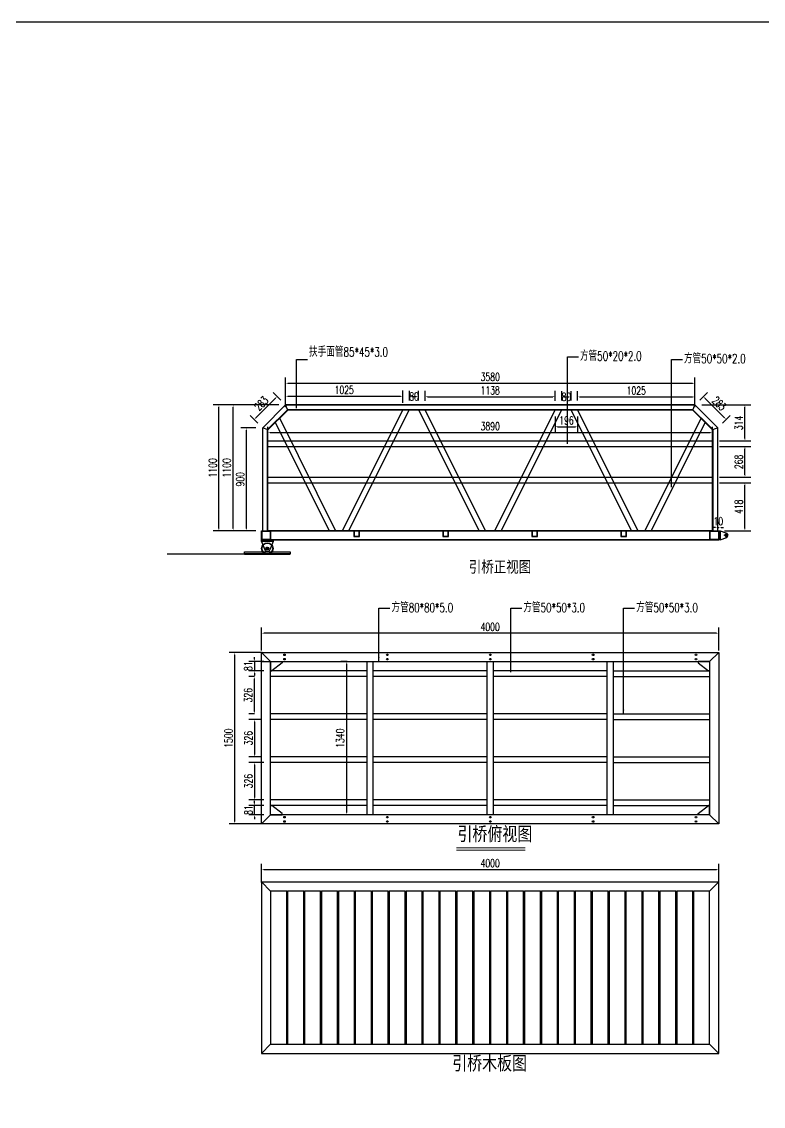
# Model space of a CAD drawing. Header units: millimetres. Extents: x 482615 to 507043, y 486319 to 505296.
# Drawn here: x 495992 to 502479, y 495808 to 505296 of the extents above; entities that cross this region are included whole.
import ezdxf

# ---------------------------------------------------------------- set-up
doc = ezdxf.new("R2010")
doc.units = ezdxf.units.MM
doc.header["$LTSCALE"] = 1000
doc.linetypes.add('ACAD_ISO03W100', pattern=[30, 12, -18])
doc.linetypes.add('CENTER2', pattern=[28.575, 19.05, -3.175, 3.175, -3.175])
doc.layers.add('0 [HR] Dim', color=6, linetype='Continuous', lineweight=13)
doc.layers.add('W-STEEL_KEEL钢龙骨', color=5, linetype='Continuous')
doc.styles.add('-宋体', font='', dxfattribs={"width": 0.8})
doc.styles.add('AIRAL', font='arial.ttf')
doc.styles.add('STANDARD_T3', font='simplex.shx', dxfattribs={"width": 0.7, "bigfont": 'hztxt.shx'})
doc.styles.get('-宋体').set_extended_font_data('SimSun')
doc.dimstyles.new('03', dxfattribs={"dimscale": 30, "dimtxt": 2.5, "dimasz": 1.2, "dimexe": 1, "dimexo": 1.5, "dimgap": 0.5, "dimtad": 1, "dimdec": 0, "dimzin": 1, "dimdsep": 46, "dimtxsty": 'AIRAL', "dimcen": 1.5, "dimclrd": 256, "dimclre": 256, "dimclrt": 7, "dimadec": 0, "dimazin": 0, "dimtfac": 1, "dimtdec": 0, "dimtix": 1, "dimtmove": 0, "dimatfit": 0, "dimfxl": 1.25, "dimfxlon": 1, "dimlwd": -1, "dimlwe": -1, "dimarcsym": 0})
doc.dimstyles.new('W&&20', dxfattribs={"dimtxt": 70, "dimasz": 20, "dimexe": 50, "dimexo": 60, "dimgap": 20, "dimtad": 1, "dimdec": 0, "dimzin": 0, "dimdsep": 46, "dimtxsty": 'STANDARD_T3', "dimcen": 0.09, "dimclrd": 1, "dimclre": 1, "dimclrt": 7, "dimazin": 2, "dimtfac": 1, "dimtdec": 0, "dimtix": 1, "dimtmove": 2, "dimatfit": 3, "dimfxl": 100, "dimtolj": 1, "dimtzin": 0, "dimarcsym": 0})

# ---------------------------------------------------------------- blocks, each defined once
blk = doc.blocks.new('*D48')
at = {"color": 1, "lineweight": -2, "transparency": 16777216}
for p, q in [((498096.7, 499778.4), (497805.9, 499778.4)), ((497855.9, 498298.4), (497855.9, 499758.4)), ((498096.7, 498278.4), (497805.9, 498278.4))]:
    blk.add_line(p, q, dxfattribs=at)
at = {"color": 1, "transparency": 16777216}
for points in [[(497852.6, 499758.4), (497859.3, 499758.4), (497855.9, 499778.4)], [(497852.6, 498298.4), (497859.3, 498298.4), (497855.9, 498278.4)]]:
    blk.add_solid(points, dxfattribs=at)
at = {"layer": 'Defpoints', "color": 0, "transparency": 16777216}
for p in [(497855.9, 499778.4), (498156.7, 499778.4), (498156.7, 498278.4)]:
    blk.add_point(p, dxfattribs=at)
at = {"color": 7, "transparency": 16777216, "insert": (497800.9, 499028.4), "char_height": 70, "attachment_point": 5, "rotation": 90, "style": 'STANDARD_T3'}
blk.add_mtext('\\A1;1500', dxfattribs=at)
blk = doc.blocks.new('*D49')
at = {"color": 1, "lineweight": -2, "transparency": 16777216}
for p, q in [((498089.6, 499795.5), (498089.6, 499996.5)), ((502089.6, 499795.5), (502089.6, 499996.5)), ((502069.6, 499946.5), (498109.6, 499946.5))]:
    blk.add_line(p, q, dxfattribs=at)
at = {"color": 1, "transparency": 16777216}
for points in [[(498109.6, 499949.9), (498109.6, 499943.2), (498089.6, 499946.5)], [(502069.6, 499949.9), (502069.6, 499943.2), (502089.6, 499946.5)]]:
    blk.add_solid(points, dxfattribs=at)
at = {"layer": 'Defpoints', "color": 0, "transparency": 16777216}
for p in [(498089.6, 499946.5), (498089.6, 499735.5), (502089.6, 499735.5)]:
    blk.add_point(p, dxfattribs=at)
at = {"color": 7, "transparency": 16777216, "insert": (500089.6, 500001.5), "char_height": 70, "attachment_point": 5, "style": 'STANDARD_T3'}
blk.add_mtext('\\A1;4000', dxfattribs=at)
blk = doc.blocks.new('滚轮支架 -left')
for p, q in [((-50, 10), (-22.4, 81)), ((50, 10), (22.4, 81))]:
    blk.add_line(p, q)
at = {"color": 3, "linetype": 'CENTER2'}
for p, q in [((-15, 70), (15, 70)), ((0, 85), (0, 55))]:
    blk.add_line(p, q, dxfattribs=at)
blk.add_lwpolyline([(-50, 10), (50, 10), (50, -5), (-50, -5)], close=True)
blk.add_circle((0, 70), 11)
blk.add_arc((0, 70), 25, 26.19556, 153.80444)
blk = doc.blocks.new('滚轮')
for radius in [50, 47, 12.2, 10.3]:
    blk.add_circle((0, 0), radius)
blk = doc.blocks.new('*D73')
at = {"color": 1, "lineweight": -2, "transparency": 16777216}
for p, q in [((498040.4, 501743.1), (497908.7, 501743.1)), ((497958.7, 500863.1), (497958.7, 501723.1)), ((498040.4, 500843.1), (497908.7, 500843.1))]:
    blk.add_line(p, q, dxfattribs=at)
at = {"color": 1, "transparency": 16777216}
for points in [[(497955.3, 501723.1), (497962, 501723.1), (497958.7, 501743.1)], [(497955.3, 500863.1), (497962, 500863.1), (497958.7, 500843.1)]]:
    blk.add_solid(points, dxfattribs=at)
at = {"layer": 'Defpoints', "color": 0, "transparency": 16777216}
for p in [(497958.7, 501743.1), (498100.4, 501743.1), (498100.4, 500843.1)]:
    blk.add_point(p, dxfattribs=at)
at = {"color": 7, "transparency": 16777216, "insert": (497903.7, 501293.1), "char_height": 70, "attachment_point": 5, "rotation": 90, "style": 'STANDARD_T3'}
blk.add_mtext('\\A1;900', dxfattribs=at)
blk = doc.blocks.new('*D74')
at = {"color": 1, "lineweight": -2, "transparency": 16777216}
for p, q in [((498258, 501985.5), (498190.9, 502052.5)), ((498040.4, 501831.3), (498212.2, 502003)), ((498058, 501785.5), (497990.9, 501852.5))]:
    blk.add_line(p, q, dxfattribs=at)
at = {"color": 1, "transparency": 16777216}
for points in [[(498209.8, 502005.4), (498214.5, 502000.7), (498226.3, 502017.2)], [(498038.1, 501833.7), (498042.8, 501829), (498026.3, 501817.2)]]:
    blk.add_solid(points, dxfattribs=at)
at = {"layer": 'Defpoints', "color": 0, "transparency": 16777216}
for p in [(498226.3, 502017.2), (498300.4, 501943.1), (498100.4, 501743.1)]:
    blk.add_point(p, dxfattribs=at)
at = {"color": 7, "transparency": 16777216, "insert": (498087.4, 501956.1), "char_height": 70, "attachment_point": 5, "rotation": 45, "style": 'STANDARD_T3'}
blk.add_mtext('\\A1;283', dxfattribs=at)
blk = doc.blocks.new('*D75')
at = {"color": 1, "lineweight": -2, "transparency": 16777216}
for p, q in [((501922.8, 501985.5), (501989.8, 502052.5)), ((502140.3, 501831.3), (501968.6, 502003)), ((502122.8, 501785.5), (502189.8, 501852.5))]:
    blk.add_line(p, q, dxfattribs=at)
at = {"color": 1, "transparency": 16777216}
for points in [[(501971, 502005.4), (501966.3, 502000.7), (501954.5, 502017.2)], [(502142.7, 501833.7), (502138, 501829), (502154.5, 501817.2)]]:
    blk.add_solid(points, dxfattribs=at)
at = {"layer": 'Defpoints', "color": 0, "transparency": 16777216}
for p in [(501880.4, 501943.1), (501954.5, 502017.2), (502080.4, 501743.1)]:
    blk.add_point(p, dxfattribs=at)
at = {"color": 7, "transparency": 16777216, "insert": (502093.4, 501956.1), "char_height": 70, "attachment_point": 5, "rotation": 315, "style": 'STANDARD_T3'}
blk.add_mtext('\\A1;283', dxfattribs=at)
blk = doc.blocks.new('*D50')
at = {"color": 1, "lineweight": -2, "transparency": 16777216}
for p, q in [((498300.4, 501925.3), (498300.4, 502183.5)), ((498320.4, 502133.5), (501860.4, 502133.5)), ((501880.4, 501925.3), (501880.4, 502183.5))]:
    blk.add_line(p, q, dxfattribs=at)
at = {"color": 1, "transparency": 16777216}
for points in [[(498320.4, 502136.8), (498320.4, 502130.1), (498300.4, 502133.5)], [(501860.4, 502136.8), (501860.4, 502130.1), (501880.4, 502133.5)]]:
    blk.add_solid(points, dxfattribs=at)
at = {"layer": 'Defpoints', "color": 0, "transparency": 16777216}
for p in [(501880.4, 502133.5), (498300.4, 501865.3), (501880.4, 501865.3)]:
    blk.add_point(p, dxfattribs=at)
at = {"color": 7, "transparency": 16777216, "insert": (500090.4, 502188.5), "char_height": 70, "attachment_point": 5, "style": 'STANDARD_T3'}
blk.add_mtext('\\A1;3580', dxfattribs=at)
blk = doc.blocks.new('*D51')
at = {"color": 1, "lineweight": -2, "transparency": 16777216}
for p, q in [((498090.5, 499191.4), (497979.5, 499191.4)), ((498029.5, 499171.4), (498029.5, 498885.8)), ((498089.2, 498865.8), (497979.5, 498865.8))]:
    blk.add_line(p, q, dxfattribs=at)
at = {"color": 1, "transparency": 16777216}
for points in [[(498026.2, 499171.4), (498032.9, 499171.4), (498029.5, 499191.4)], [(498026.2, 498885.8), (498032.9, 498885.8), (498029.5, 498865.8)]]:
    blk.add_solid(points, dxfattribs=at)
at = {"layer": 'Defpoints', "color": 0, "transparency": 16777216}
for p in [(498150.5, 499191.4), (498029.5, 498865.8), (498149.2, 498865.8)]:
    blk.add_point(p, dxfattribs=at)
at = {"color": 7, "transparency": 16777216, "insert": (497974.5, 499028.6), "char_height": 70, "attachment_point": 5, "rotation": 90, "style": 'STANDARD_T3'}
blk.add_mtext('\\A1;326', dxfattribs=at)
blk = doc.blocks.new('*D52')
at = {"color": 1, "lineweight": -2, "transparency": 16777216}
for p, q in [((498109.6, 498815.8), (497979.5, 498815.8)), ((498029.5, 498795.8), (498029.5, 498509.4)), ((498109.6, 498489.4), (497979.5, 498489.4))]:
    blk.add_line(p, q, dxfattribs=at)
at = {"color": 1, "transparency": 16777216}
for points in [[(498026.2, 498795.8), (498032.9, 498795.8), (498029.5, 498815.8)], [(498026.2, 498509.4), (498032.9, 498509.4), (498029.5, 498489.4)]]:
    blk.add_solid(points, dxfattribs=at)
at = {"layer": 'Defpoints', "color": 0, "transparency": 16777216}
for p in [(498169.6, 498815.8), (498029.5, 498489.4), (498169.6, 498489.4)]:
    blk.add_point(p, dxfattribs=at)
at = {"color": 7, "transparency": 16777216, "insert": (497974.5, 498652.6), "char_height": 70, "attachment_point": 5, "rotation": 90, "style": 'STANDARD_T3'}
blk.add_mtext('\\A1;326', dxfattribs=at)
blk = doc.blocks.new('*D53')
at = {"color": 1, "lineweight": -2, "transparency": 16777216}
for p, q in [((498029.6, 499567.4), (497977.6, 499567.4)), ((498027.6, 499261.4), (498027.6, 499547.4)), ((498029.6, 499241.4), (497977.6, 499241.4))]:
    blk.add_line(p, q, dxfattribs=at)
at = {"color": 1, "transparency": 16777216}
for points in [[(498024.3, 499547.4), (498030.9, 499547.4), (498027.6, 499567.4)], [(498024.3, 499261.4), (498030.9, 499261.4), (498027.6, 499241.4)]]:
    blk.add_solid(points, dxfattribs=at)
at = {"layer": 'Defpoints', "color": 0, "transparency": 16777216}
for p in [(498027.6, 499567.4), (498089.6, 499567.4), (498089.6, 499241.4)]:
    blk.add_point(p, dxfattribs=at)
at = {"color": 7, "transparency": 16777216, "insert": (497972.6, 499404.4), "char_height": 70, "attachment_point": 5, "rotation": 90, "style": 'STANDARD_T3'}
blk.add_mtext('\\A1;326', dxfattribs=at)
blk = doc.blocks.new('*D54')
at = {"color": 1, "lineweight": -2, "transparency": 16777216}
for p, q in [((498240.4, 501943.1), (497667.3, 501943.1)), ((497717.3, 500863.1), (497717.3, 501923.1)), ((498030.4, 500843.1), (497667.3, 500843.1))]:
    blk.add_line(p, q, dxfattribs=at)
at = {"color": 1, "transparency": 16777216}
for points in [[(497713.9, 501923.1), (497720.6, 501923.1), (497717.3, 501943.1)], [(497713.9, 500863.1), (497720.6, 500863.1), (497717.3, 500843.1)]]:
    blk.add_solid(points, dxfattribs=at)
at = {"layer": 'Defpoints', "color": 0, "transparency": 16777216}
for p in [(497717.3, 501943.1), (498300.4, 501943.1), (498090.4, 500843.1)]:
    blk.add_point(p, dxfattribs=at)
at = {"color": 7, "transparency": 16777216, "insert": (497662.3, 501393.1), "char_height": 70, "attachment_point": 5, "rotation": 90, "style": 'STANDARD_T3'}
blk.add_mtext('\\A1;1100', dxfattribs=at)
blk = doc.blocks.new('*D76')
at = {"color": 1, "lineweight": -2, "transparency": 16777216}
for p, q in [((502080.4, 500903.1), (502080.4, 500921.3)), ((502090.4, 500903.1), (502090.4, 500921.3)), ((502060.4, 500871.3), (502040.4, 500871.3)), ((502080.4, 500871.3), (502090.4, 500871.3)), ((502110.4, 500871.3), (502130.4, 500871.3))]:
    blk.add_line(p, q, dxfattribs=at)
at = {"color": 1, "transparency": 16777216}
for points in [[(502060.4, 500874.6), (502060.4, 500867.9), (502080.4, 500871.3)], [(502110.4, 500874.6), (502110.4, 500867.9), (502090.4, 500871.3)]]:
    blk.add_solid(points, dxfattribs=at)
at = {"layer": 'Defpoints', "color": 0, "transparency": 16777216}
for p in [(502080.4, 500843.1), (502090.4, 500871.3), (502090.4, 500843.1)]:
    blk.add_point(p, dxfattribs=at)
at = {"color": 7, "transparency": 16777216, "insert": (502085.4, 500926.3), "char_height": 70, "attachment_point": 5, "style": 'STANDARD_T3'}
blk.add_mtext('\\A1;10', dxfattribs=at)
blk = doc.blocks.new('*D77')
at = {"color": 1, "lineweight": -2, "transparency": 16777216}
for p, q in [((502095.4, 501261.1), (502368.6, 501261.1)), ((502318.6, 500863.1), (502318.6, 501241.1)), ((502140.4, 500843.1), (502368.6, 500843.1))]:
    blk.add_line(p, q, dxfattribs=at)
at = {"color": 1, "transparency": 16777216}
for points in [[(502315.2, 501241.1), (502321.9, 501241.1), (502318.6, 501261.1)], [(502315.2, 500863.1), (502321.9, 500863.1), (502318.6, 500843.1)]]:
    blk.add_solid(points, dxfattribs=at)
at = {"layer": 'Defpoints', "color": 0, "transparency": 16777216}
for p in [(502035.4, 501261.1), (502318.6, 501261.1), (502080.4, 500843.1)]:
    blk.add_point(p, dxfattribs=at)
at = {"color": 7, "transparency": 16777216, "insert": (502263.6, 501052.1), "char_height": 70, "attachment_point": 5, "rotation": 90, "style": 'STANDARD_T3'}
blk.add_mtext('\\A1;418', dxfattribs=at)
blk = doc.blocks.new('*D78')
at = {"color": 1, "lineweight": -2, "transparency": 16777216}
for p, q in [((502095.4, 501579.1), (502368.6, 501579.1)), ((502318.6, 501331.1), (502318.6, 501559.1)), ((502095.4, 501311.1), (502368.6, 501311.1))]:
    blk.add_line(p, q, dxfattribs=at)
at = {"color": 1, "transparency": 16777216}
for points in [[(502315.2, 501559.1), (502321.9, 501559.1), (502318.6, 501579.1)], [(502315.2, 501331.1), (502321.9, 501331.1), (502318.6, 501311.1)]]:
    blk.add_solid(points, dxfattribs=at)
at = {"layer": 'Defpoints', "color": 0, "transparency": 16777216}
for p in [(502035.4, 501579.1), (502318.6, 501579.1), (502035.4, 501311.1)]:
    blk.add_point(p, dxfattribs=at)
at = {"color": 7, "transparency": 16777216, "insert": (502263.6, 501445.1), "char_height": 70, "attachment_point": 5, "rotation": 90, "style": 'STANDARD_T3'}
blk.add_mtext('\\A1;268', dxfattribs=at)
blk = doc.blocks.new('*D79')
at = {"color": 1, "lineweight": -2, "transparency": 16777216}
for p, q in [((501940.4, 501943.1), (502368.6, 501943.1)), ((502318.6, 501649.1), (502318.6, 501923.1)), ((502095.4, 501629.1), (502368.6, 501629.1))]:
    blk.add_line(p, q, dxfattribs=at)
at = {"color": 1, "transparency": 16777216}
for points in [[(502315.2, 501923.1), (502321.9, 501923.1), (502318.6, 501943.1)], [(502315.2, 501649.1), (502321.9, 501649.1), (502318.6, 501629.1)]]:
    blk.add_solid(points, dxfattribs=at)
at = {"layer": 'Defpoints', "color": 0, "transparency": 16777216}
for p in [(501880.4, 501943.1), (502318.6, 501943.1), (502035.4, 501629.1)]:
    blk.add_point(p, dxfattribs=at)
at = {"color": 7, "transparency": 16777216, "insert": (502263.6, 501786.1), "char_height": 70, "attachment_point": 5, "rotation": 90, "style": 'STANDARD_T3'}
blk.add_mtext('\\A1;314', dxfattribs=at)
blk = doc.blocks.new('*D55')
at = {"color": 1, "lineweight": -2, "transparency": 16777216}
for p, q in [((498109.6, 498439.4), (497979.5, 498439.4)), ((498029.5, 498459.4), (498029.5, 498479.4)), ((498029.5, 498358.4), (498029.5, 498439.4)), ((498109.6, 498358.4), (497979.5, 498358.4)), ((498029.5, 498338.4), (498029.5, 498318.4))]:
    blk.add_line(p, q, dxfattribs=at)
at = {"color": 1, "transparency": 16777216}
for points in [[(498026.2, 498459.4), (498032.9, 498459.4), (498029.5, 498439.4)], [(498026.2, 498338.4), (498032.9, 498338.4), (498029.5, 498358.4)]]:
    blk.add_solid(points, dxfattribs=at)
at = {"layer": 'Defpoints', "color": 0, "transparency": 16777216}
for p in [(498029.5, 498439.4), (498169.6, 498439.4), (498169.6, 498358.4)]:
    blk.add_point(p, dxfattribs=at)
at = {"color": 7, "transparency": 16777216, "insert": (497974.5, 498398.9), "char_height": 70, "attachment_point": 5, "rotation": 90, "style": 'STANDARD_T3'}
blk.add_mtext('\\A1;81', dxfattribs=at)
blk = doc.blocks.new('*D56')
at = {"color": 1, "lineweight": -2, "transparency": 16777216}
for p, q in [((498109.6, 499698.4), (497977.6, 499698.4)), ((498027.6, 499718.4), (498027.6, 499738.4)), ((498027.6, 499698.4), (498027.6, 499617.4)), ((498109.6, 499617.4), (497977.6, 499617.4)), ((498027.6, 499597.4), (498027.6, 499577.4))]:
    blk.add_line(p, q, dxfattribs=at)
at = {"color": 1, "transparency": 16777216}
for points in [[(498024.3, 499718.4), (498030.9, 499718.4), (498027.6, 499698.4)], [(498024.3, 499597.4), (498030.9, 499597.4), (498027.6, 499617.4)]]:
    blk.add_solid(points, dxfattribs=at)
at = {"layer": 'Defpoints', "color": 0, "transparency": 16777216}
for p in [(498169.6, 499698.4), (498027.6, 499617.4), (498169.6, 499617.4)]:
    blk.add_point(p, dxfattribs=at)
at = {"color": 7, "transparency": 16777216, "insert": (497972.6, 499657.9), "char_height": 70, "attachment_point": 5, "rotation": 90, "style": 'STANDARD_T3'}
blk.add_mtext('\\A1;81', dxfattribs=at)
blk = doc.blocks.new('*D80')
at = {"color": 1, "lineweight": -2, "transparency": 16777216}
for p, q in [((498240.4, 501943.1), (497791, 501943.1)), ((497841, 500863.1), (497841, 501923.1)), ((498040.4, 500843.1), (497791, 500843.1))]:
    blk.add_line(p, q, dxfattribs=at)
at = {"color": 1, "transparency": 16777216}
for points in [[(497837.7, 501923.1), (497844.4, 501923.1), (497841, 501943.1)], [(497837.7, 500863.1), (497844.4, 500863.1), (497841, 500843.1)]]:
    blk.add_solid(points, dxfattribs=at)
at = {"layer": 'Defpoints', "color": 0, "transparency": 16777216}
for p in [(497841, 501943.1), (498300.4, 501943.1), (498100.4, 500843.1)]:
    blk.add_point(p, dxfattribs=at)
at = {"color": 7, "transparency": 16777216, "insert": (497786, 501393.1), "char_height": 70, "attachment_point": 5, "rotation": 90, "style": 'STANDARD_T3'}
blk.add_mtext('\\A1;1100', dxfattribs=at)
blk = doc.blocks.new('*D61')
at = {"color": 1, "lineweight": -2, "transparency": 16777216}
for p, q in [((498300.4, 502003.1), (498300.4, 502069.7)), ((499325.6, 501962.1), (499325.6, 502069.7)), ((498320.4, 502019.7), (499305.6, 502019.7))]:
    blk.add_line(p, q, dxfattribs=at)
at = {"color": 1, "transparency": 16777216}
for points in [[(498320.4, 502023.1), (498320.4, 502016.4), (498300.4, 502019.7)], [(499305.6, 502023.1), (499305.6, 502016.4), (499325.6, 502019.7)]]:
    blk.add_solid(points, dxfattribs=at)
at = {"layer": 'Defpoints', "color": 0, "transparency": 16777216}
for p in [(498300.4, 501943.1), (499325.6, 502019.7), (499325.6, 501902.1)]:
    blk.add_point(p, dxfattribs=at)
at = {"color": 7, "transparency": 16777216, "insert": (498813, 502074.7), "char_height": 70, "attachment_point": 5, "style": 'STANDARD_T3'}
blk.add_mtext('\\A1;1025', dxfattribs=at)
blk = doc.blocks.new('*D62')
at = {"color": 1, "lineweight": -2, "transparency": 16777216}
for p, q in [((499383.5, 501982.4), (499383.5, 502067.8)), ((499463.5, 501982.4), (499463.5, 502067.8)), ((499403.5, 502017.8), (499443.5, 502017.8))]:
    blk.add_line(p, q, dxfattribs=at)
at = {"color": 1, "transparency": 16777216}
for points in [[(499403.5, 502021.1), (499403.5, 502014.4), (499383.5, 502017.8)], [(499443.5, 502021.1), (499443.5, 502014.4), (499463.5, 502017.8)]]:
    blk.add_solid(points, dxfattribs=at)
at = {"layer": 'Defpoints', "color": 0, "transparency": 16777216}
for p in [(499463.5, 502017.8), (499383.5, 501922.4), (499463.5, 501922.4)]:
    blk.add_point(p, dxfattribs=at)
at = {"color": 7, "transparency": 16777216, "insert": (499423.5, 502017.8), "char_height": 70, "attachment_point": 5, "style": 'STANDARD_T3'}
blk.add_mtext('\\A1;80', dxfattribs=at)
blk = doc.blocks.new('*D63')
at = {"color": 1, "lineweight": -2, "transparency": 16777216}
for p, q in [((499521.3, 501979.6), (499521.3, 502065.5)), ((500659.3, 501979.6), (500659.3, 502065.5)), ((499541.3, 502015.5), (500639.3, 502015.5))]:
    blk.add_line(p, q, dxfattribs=at)
at = {"color": 1, "transparency": 16777216}
for points in [[(499541.3, 502018.9), (499541.3, 502012.2), (499521.3, 502015.5)], [(500639.3, 502018.9), (500639.3, 502012.2), (500659.3, 502015.5)]]:
    blk.add_solid(points, dxfattribs=at)
at = {"layer": 'Defpoints', "color": 0, "transparency": 16777216}
for p in [(500659.3, 502015.5), (499521.3, 501919.6), (500659.3, 501919.6)]:
    blk.add_point(p, dxfattribs=at)
at = {"color": 7, "transparency": 16777216, "insert": (500090.3, 502070.5), "char_height": 70, "attachment_point": 5, "style": 'STANDARD_T3'}
blk.add_mtext('\\A1;1138', dxfattribs=at)
blk = doc.blocks.new('*D64')
at = {"color": 1, "lineweight": -2, "transparency": 16777216}
for p, q in [((500717.1, 501982.8), (500717.1, 502063.4)), ((500797.1, 501982.8), (500797.1, 502063.4)), ((500737.1, 502013.4), (500777.1, 502013.4))]:
    blk.add_line(p, q, dxfattribs=at)
at = {"color": 1, "transparency": 16777216}
for points in [[(500737.1, 502016.8), (500737.1, 502010.1), (500717.1, 502013.4)], [(500777.1, 502016.8), (500777.1, 502010.1), (500797.1, 502013.4)]]:
    blk.add_solid(points, dxfattribs=at)
at = {"layer": 'Defpoints', "color": 0, "transparency": 16777216}
for p in [(500797.1, 502013.4), (500717.1, 501922.8), (500797.1, 501922.8)]:
    blk.add_point(p, dxfattribs=at)
at = {"color": 7, "transparency": 16777216, "insert": (500757.1, 502013.4), "char_height": 70, "attachment_point": 5, "style": 'STANDARD_T3'}
blk.add_mtext('\\A1;80', dxfattribs=at)
blk = doc.blocks.new('*D65')
at = {"color": 1, "lineweight": -2, "transparency": 16777216}
for p, q in [((500855, 501982.8), (500855, 502063.4)), ((501880.4, 502023.8), (501880.4, 502063.4)), ((500875, 502013.4), (501860.4, 502013.4))]:
    blk.add_line(p, q, dxfattribs=at)
at = {"color": 1, "transparency": 16777216}
for points in [[(500875, 502016.8), (500875, 502010.1), (500855, 502013.4)], [(501860.4, 502016.8), (501860.4, 502010.1), (501880.4, 502013.4)]]:
    blk.add_solid(points, dxfattribs=at)
at = {"layer": 'Defpoints', "color": 0, "transparency": 16777216}
for p in [(501880.4, 502013.4), (501880.4, 501963.8), (500855, 501922.8)]:
    blk.add_point(p, dxfattribs=at)
at = {"color": 7, "transparency": 16777216, "insert": (501367.7, 502068.4), "char_height": 70, "attachment_point": 5, "style": 'STANDARD_T3'}
blk.add_mtext('\\A1;1025', dxfattribs=at)
blk = doc.blocks.new('560')
at = {"color": 0}
for p, q in [((113415.8, -81726.1), (113415.8, -81646.1)), ((113415.8, -81646.1), (113425.8, -81646.1)), ((113515.8, -81716.1), (113425.8, -81646.1)), ((113415.8, -81726.1), (113515.8, -81726.1)), ((113515.8, -81726.1), (113515.8, -81716.1))]:
    blk.add_line(p, q, dxfattribs=at)
blk = doc.blocks.new('*D67')
at = {"color": 1, "lineweight": -2, "transparency": 16777216}
for p, q in [((498089.6, 497766), (498089.6, 497928.8)), ((498109.6, 497878.8), (502069.6, 497878.8)), ((502089.6, 497766), (502089.6, 497928.8))]:
    blk.add_line(p, q, dxfattribs=at)
at = {"color": 1, "transparency": 16777216}
for points in [[(498109.6, 497882.2), (498109.6, 497875.5), (498089.6, 497878.8)], [(502069.6, 497882.2), (502069.6, 497875.5), (502089.6, 497878.8)]]:
    blk.add_solid(points, dxfattribs=at)
at = {"layer": 'Defpoints', "color": 0, "transparency": 16777216}
for p in [(502089.6, 497878.8), (498089.6, 497706), (502089.6, 497706)]:
    blk.add_point(p, dxfattribs=at)
at = {"color": 7, "transparency": 16777216, "insert": (500089.6, 497933.8), "char_height": 70, "attachment_point": 5, "style": 'STANDARD_T3'}
blk.add_mtext('\\A1;4000', dxfattribs=at)
blk = doc.blocks.new('220')
at = {"color": 7}
for points in [[(114346.7, -77376.5), (114396.7, -77376.5), (114396.7, -77326.5), (114346.7, -77326.5)], [(114349.7, -77373.5), (114393.7, -77373.5), (114393.7, -77329.5), (114349.7, -77329.5)]]:
    blk.add_lwpolyline(points, close=True, dxfattribs=at)
blk = doc.blocks.new('*D71')
at = {"color": 1, "lineweight": -2, "transparency": 16777216}
for p, q in [((500659.3, 501842.1), (500659.3, 501703.2)), ((500679.3, 501753.2), (500835, 501753.2)), ((500855, 501842.1), (500855, 501703.2))]:
    blk.add_line(p, q, dxfattribs=at)
at = {"color": 1, "transparency": 16777216}
for points in [[(500679.3, 501756.6), (500679.3, 501749.9), (500659.3, 501753.2)], [(500835, 501756.6), (500835, 501749.9), (500855, 501753.2)]]:
    blk.add_solid(points, dxfattribs=at)
at = {"layer": 'Defpoints', "color": 0, "transparency": 16777216}
for p in [(500659.3, 501902.1), (500855, 501902.1), (500855, 501753.2)]:
    blk.add_point(p, dxfattribs=at)
at = {"color": 7, "transparency": 16777216, "insert": (500757.1, 501808.2), "char_height": 70, "attachment_point": 5, "style": 'STANDARD_T3'}
blk.add_mtext('\\A1;196', dxfattribs=at)
blk = doc.blocks.new('*D88')
at = {"color": 1, "lineweight": -2, "transparency": 16777216}
for p, q in [((498145.4, 501689.1), (498145.4, 501751.6)), ((502035.4, 501689.1), (502035.4, 501751.6)), ((498165.4, 501701.6), (502015.4, 501701.6))]:
    blk.add_line(p, q, dxfattribs=at)
at = {"color": 1, "transparency": 16777216}
for points in [[(498165.4, 501704.9), (498165.4, 501698.3), (498145.4, 501701.6)], [(502015.4, 501704.9), (502015.4, 501698.3), (502035.4, 501701.6)]]:
    blk.add_solid(points, dxfattribs=at)
at = {"layer": 'Defpoints', "color": 0, "transparency": 16777216}
for p in [(502035.4, 501701.6), (498145.4, 501629.1), (502035.4, 501629.1)]:
    blk.add_point(p, dxfattribs=at)
at = {"color": 7, "transparency": 16777216, "insert": (500090.4, 501756.6), "char_height": 70, "attachment_point": 5, "style": 'STANDARD_T3'}
blk.add_mtext('\\A1;3890', dxfattribs=at)
blk = doc.blocks.new('*D72')
at = {"color": 1, "lineweight": -2, "transparency": 16777216}
for p, q in [((498837.6, 499698.4), (498782.4, 499698.4)), ((498832.4, 499678.4), (498832.4, 498378.4)), ((498837.6, 498358.4), (498782.4, 498358.4))]:
    blk.add_line(p, q, dxfattribs=at)
at = {"color": 1, "transparency": 16777216}
for points in [[(498829.1, 499678.4), (498835.7, 499678.4), (498832.4, 499698.4)], [(498829.1, 498378.4), (498835.7, 498378.4), (498832.4, 498358.4)]]:
    blk.add_solid(points, dxfattribs=at)
at = {"layer": 'Defpoints', "color": 0, "transparency": 16777216}
for p in [(498897.6, 499698.4), (498832.4, 498358.4), (498897.6, 498358.4)]:
    blk.add_point(p, dxfattribs=at)
at = {"color": 7, "transparency": 16777216, "insert": (498777.4, 499028.4), "char_height": 70, "attachment_point": 5, "rotation": 90, "style": 'STANDARD_T3'}
blk.add_mtext('\\A1;1340', dxfattribs=at)
blk = doc.blocks.new('asasd')
at = {"layer": '0 [HR] Dim', "color": 3, "linetype": 'CENTER2'}
for p, q in [((502185, 500813), (502145, 500813)), ((502185, 500813), (502145, 500813)), ((502165, 500785), (502165, 500841)), ((502165, 500785), (502165, 500841))]:
    blk.add_line(p, q, dxfattribs=at)
at = {"rotation": 270}
blk.add_blockref('滚轮支架 -left', (502095, 500813), dxfattribs=at)
blk.add_blockref('滚轮支架 -left', (502095, 500813), dxfattribs=at)

msp = doc.modelspace()

# ---------------------------------------------------------------- linework, layer by layer
at = {"color": 3}
for p, q in [((498100.4, 501743.1), (498300.4, 501943.1)), ((498300.4, 501943.1), (501880.4, 501943.1)), ((501880.4, 501943.1), (498300.4, 501943.1)), ((498319, 501898.1), (498300.4, 501943.1)), ((501861.7, 501898.1), (501880.4, 501943.1)), ((501880.4, 501943.1), (502080.4, 501743.1)), ((498145.4, 501724.4), (498319, 501898.1)), ((501861.7, 501898.1), (498319, 501898.1)), ((501861.7, 501898.1), (502035.4, 501724.4)), ((498100.4, 500843.1), (498100.4, 501743.1)), ((498145.4, 501724.4), (498100.4, 501743.1)), ((498145.4, 500843.1), (498145.4, 501724.4)), ((502035.4, 500843.1), (502035.4, 501724.4)), ((502080.4, 500843.1), (502080.4, 501743.1)), ((498090.4, 500843.1), (502090.4, 500843.1)), ((498090.4, 500763.1), (498090.4, 500843.1)), ((498090.4, 500763.1), (498090.4, 500843.1)), ((502090.4, 500763.1), (502090.4, 500843.1)), ((502090.4, 500763.1), (502090.4, 500814.1)), ((498090.4, 500763.1), (502090.4, 500763.1)), ((498169.6, 499698.4), (498089.6, 499778.4)), ((498089.6, 499778.4), (502089.6, 499778.4)), ((498089.6, 498278.4), (498089.6, 499778.4)), ((502009.6, 499698.4), (502089.6, 499778.4)), ((502089.6, 499778.4), (502089.6, 498278.4)), ((498089.6, 499698.4), (502009.6, 499698.4)), ((498169.6, 498358.4), (498169.6, 499698.4)), ((502009.6, 499698.4), (502009.6, 498358.4)), ((498169.6, 498358.4), (498089.6, 498278.4)), ((502009.6, 498358.4), (498169.6, 498358.4)), ((502009.6, 498358.4), (502089.6, 498278.4)), ((502089.6, 498278.4), (498089.6, 498278.4)), ((498089.6, 497770.2), (502089.6, 497770.2)), ((498089.6, 497770.2), (498169.6, 497690.2)), ((502009.6, 497690.2), (502089.6, 497770.2)), ((502089.6, 496270.2), (502089.6, 497770.2)), ((498089.6, 496270.2), (498169.6, 496350.2)), ((498169.6, 496350.2), (502009.6, 496350.2)), ((502009.6, 496350.2), (502089.6, 496270.2)), ((498089.6, 496270.2), (502089.6, 496270.2))]:
    msp.add_line(p, q, dxfattribs=at)
at = {"color": 3, "linetype": 'ACAD_ISO03W100'}
for p, q in [((498142.6, 501727.3), (498317.4, 501902.1)), ((501863.4, 501902.1), (498317.4, 501902.1)), ((501863.4, 501902.1), (502039.4, 501726.1)), ((498141.4, 500843.1), (498141.4, 501725.3)), ((502039.4, 500843.1), (502039.4, 501726.1))]:
    msp.add_line(p, q, dxfattribs=at)
at = {"color": 2}
for p, q in [((498797.1, 500843.1), (499325.6, 501902.1)), ((498853, 500843.1), (499381.5, 501902.1)), ((499383.5, 501902.1), (499325.6, 501902.1)), ((499463.5, 501902.1), (499521.3, 501902.1)), ((499993.9, 500843.1), (499465.4, 501902.1)), ((500049.8, 500843.1), (499521.3, 501902.1)), ((500131, 500843.1), (500659.4, 501902.1)), ((500186.8, 500843.1), (500715.3, 501902.1)), ((501327.4, 500843.1), (500798.9, 501902.1)), ((501383.3, 500843.1), (500854.8, 501902.1)), ((498208.8, 501793.6), (498681.7, 500843.1)), ((498246.1, 501830.8), (498737.6, 500843.1)), ((501934.6, 501830.8), (501443.2, 500843.1)), ((501971.9, 501793.6), (501499, 500843.1)), ((501971.4, 501794.1), (501934.6, 501830.8))]:
    msp.add_line(p, q, dxfattribs=at)
at = {"color": 4}
msp.add_line((502080.4, 501743.1), (502035.4, 501724.4), dxfattribs=at)
at = {"color": 3, "lineweight": 5}
for p, q in [((502080.4, 500843.1), (502080.4, 501743.1)), ((498090.4, 500763.1), (498090.4, 500843.1)), ((498090.4, 500783.1), (498090.4, 500843.1)), ((498090.4, 500783.1), (498090.4, 500843.1)), ((498090.4, 500763.1), (498090.4, 500843.1)), ((498090.4, 500783.1), (498090.4, 500843.1)), ((498090.4, 500783.1), (498090.4, 500843.1)), ((502010.4, 500763.1), (502010.4, 500843.1)), ((502090.4, 500783.1), (502090.4, 500843.1)), ((502090.4, 500763.1), (502090.4, 500843.1)), ((498090.4, 500763.1), (502090.4, 500763.1)), ((498089.6, 499778.4), (502089.6, 499778.4)), ((498089.6, 498278.4), (498089.6, 499778.4)), ((502089.6, 499778.4), (502089.6, 498278.4)), ((502089.6, 498278.4), (498089.6, 498278.4)), ((498169.6, 497690.2), (502009.6, 497690.2)), ((498169.6, 497690.2), (498169.6, 496350.2)), ((502009.6, 496350.2), (502009.6, 497690.2))]:
    msp.add_line(p, q, dxfattribs=at)
at = {"color": 0}
for p, q in [((498145.4, 501629.1), (502035.4, 501629.1)), ((498145.4, 501579.1), (502035.4, 501579.1)), ((498145.4, 501311.1), (502035.4, 501311.1)), ((498145.4, 501261.1), (502035.4, 501261.1)), ((498140.4, 500637.8), (497264.1, 500637.8)), ((499014.6, 498358.4), (499014.6, 499698.4)), ((499064.6, 499698.4), (499064.6, 498358.4)), ((500064.6, 498358.4), (500064.6, 499698.4)), ((500114.6, 499698.4), (500114.6, 498358.4)), ((501114.6, 498358.4), (501114.6, 499698.4)), ((501164.6, 499698.4), (501164.6, 498358.4)), ((499014.6, 499617.4), (498169.6, 499617.4)), ((500064.6, 499617.4), (499064.6, 499617.4)), ((501114.6, 499617.4), (500114.6, 499617.4)), ((501164.6, 499617.4), (502009.6, 499617.4)), ((499014.6, 499567.4), (498169.6, 499567.4)), ((500064.6, 499567.4), (499064.6, 499567.4)), ((501114.6, 499567.4), (500114.6, 499567.4)), ((501164.6, 499567.4), (502009.6, 499567.4)), ((499014.6, 499241.4), (498169.6, 499241.4)), ((499014.6, 499191.4), (498169.6, 499191.4)), ((500064.6, 499241.4), (499064.6, 499241.4)), ((500064.6, 499191.4), (499064.6, 499191.4)), ((501114.6, 499241.4), (500114.6, 499241.4)), ((501114.6, 499191.4), (500114.6, 499191.4)), ((501164.6, 499241.4), (502009.6, 499241.4)), ((501164.6, 499191.4), (502009.6, 499191.4)), ((499014.6, 498865.8), (498169.6, 498865.8)), ((499014.6, 498815.8), (498169.6, 498815.8)), ((500064.6, 498865.8), (499064.6, 498865.8)), ((500064.6, 498815.8), (499064.6, 498815.8)), ((501114.6, 498865.8), (500114.6, 498865.8)), ((501114.6, 498815.8), (500114.6, 498815.8)), ((501164.6, 498865.8), (502009.6, 498865.8)), ((501164.6, 498815.8), (502009.6, 498815.8)), ((499014.6, 498489.4), (498169.6, 498489.4)), ((499014.6, 498439.4), (498169.6, 498439.4)), ((500064.6, 498489.4), (499064.6, 498489.4)), ((500064.6, 498439.4), (499064.6, 498439.4)), ((501114.6, 498489.4), (500114.6, 498489.4)), ((501114.6, 498439.4), (500114.6, 498439.4)), ((501164.6, 498489.4), (502009.6, 498489.4)), ((501164.6, 498439.4), (502009.6, 498439.4))]:
    msp.add_line(p, q, dxfattribs=at)
at = {"color": 1}
for p, q in [((498090.4, 500843.1), (498090.4, 500843.1)), ((498090.4, 500843.1), (498090.4, 500843.1)), ((502035.4, 500843.1), (498145.4, 500843.1)), ((502035.4, 500893.5), (502035.4, 500843.1)), ((502089.6, 500842.5), (502089.6, 500842.5)), ((502089.6, 500842.5), (502089.6, 500842.5))]:
    msp.add_line(p, q, dxfattribs=at)
at = {"color": 0, "lineweight": 5}
for p, q in [((499795.7, 498068.6), (500395, 498068.6)), ((499795.7, 498048.6), (500395, 498048.6))]:
    msp.add_line(p, q, dxfattribs=at)
at = {"color": 31}
for p, q in [((498310.6, 497690.2), (498169.6, 497690.2)), ((498169.6, 497690.2), (498169.6, 496350.2)), ((498310.6, 496350.2), (498310.6, 497690.2)), ((498458.6, 497690.2), (498317.6, 497690.2)), ((498317.6, 497690.2), (498317.6, 496350.2)), ((498458.6, 496350.2), (498458.6, 497690.2)), ((498606.6, 497690.2), (498465.6, 497690.2)), ((498465.6, 497690.2), (498465.6, 496350.2)), ((498606.6, 496350.2), (498606.6, 497690.2)), ((498754.6, 497690.2), (498613.6, 497690.2)), ((498613.6, 497690.2), (498613.6, 496350.2)), ((498754.6, 496350.2), (498754.6, 497690.2)), ((498902.6, 497690.2), (498761.6, 497690.2)), ((498761.6, 497690.2), (498761.6, 496350.2)), ((498902.6, 496350.2), (498902.6, 497690.2)), ((499050.6, 497690.2), (498909.6, 497690.2)), ((498909.6, 497690.2), (498909.6, 496350.2)), ((499050.6, 496350.2), (499050.6, 497690.2)), ((499198.6, 497690.2), (499057.6, 497690.2)), ((499057.6, 497690.2), (499057.6, 496350.2)), ((499198.6, 496350.2), (499198.6, 497690.2)), ((499346.6, 497690.2), (499205.6, 497690.2)), ((499205.6, 497690.2), (499205.6, 496350.2)), ((499346.6, 496350.2), (499346.6, 497690.2)), ((499494.6, 497690.2), (499353.6, 497690.2)), ((499353.6, 497690.2), (499353.6, 496350.2)), ((499494.6, 496350.2), (499494.6, 497690.2)), ((499642.6, 497690.2), (499501.6, 497690.2)), ((499501.6, 497690.2), (499501.6, 496350.2)), ((499642.6, 496350.2), (499642.6, 497690.2)), ((499790.6, 497690.2), (499649.6, 497690.2)), ((499649.6, 497690.2), (499649.6, 496350.2)), ((499790.6, 496350.2), (499790.6, 497690.2)), ((499938.6, 497690.2), (499797.6, 497690.2)), ((499797.6, 497690.2), (499797.6, 496350.2)), ((499938.6, 496350.2), (499938.6, 497690.2)), ((500086.6, 497690.2), (499945.6, 497690.2)), ((499945.6, 497690.2), (499945.6, 496350.2)), ((500086.6, 496350.2), (500086.6, 497690.2)), ((500234.6, 497690.2), (500093.6, 497690.2)), ((500093.6, 497690.2), (500093.6, 496350.2)), ((500234.6, 496350.2), (500234.6, 497690.2)), ((500382.6, 497690.2), (500241.6, 497690.2)), ((500241.6, 497690.2), (500241.6, 496350.2)), ((500382.6, 496350.2), (500382.6, 497690.2)), ((500530.6, 497690.2), (500389.6, 497690.2)), ((500389.6, 497690.2), (500389.6, 496350.2)), ((500530.6, 496350.2), (500530.6, 497690.2)), ((500678.6, 497690.2), (500537.6, 497690.2)), ((500537.6, 497690.2), (500537.6, 496350.2)), ((500678.6, 496350.2), (500678.6, 497690.2)), ((500826.6, 497690.2), (500685.6, 497690.2)), ((500685.6, 497690.2), (500685.6, 496350.2)), ((500826.6, 496350.2), (500826.6, 497690.2)), ((500974.6, 497690.2), (500833.6, 497690.2)), ((500833.6, 497690.2), (500833.6, 496350.2)), ((500974.6, 496350.2), (500974.6, 497690.2)), ((501122.6, 497690.2), (500981.6, 497690.2)), ((500981.6, 497690.2), (500981.6, 496350.2)), ((501122.6, 496350.2), (501122.6, 497690.2)), ((501270.6, 497690.2), (501129.6, 497690.2)), ((501129.6, 497690.2), (501129.6, 496350.2)), ((501270.6, 496350.2), (501270.6, 497690.2)), ((501418.6, 497690.2), (501277.6, 497690.2)), ((501277.6, 497690.2), (501277.6, 496350.2)), ((501418.6, 496350.2), (501418.6, 497690.2)), ((501566.6, 497690.2), (501425.6, 497690.2)), ((501425.6, 497690.2), (501425.6, 496350.2)), ((501566.6, 496350.2), (501566.6, 497690.2)), ((501714.6, 497690.2), (501573.6, 497690.2)), ((501573.6, 497690.2), (501573.6, 496350.2)), ((501714.6, 496350.2), (501714.6, 497690.2)), ((501862.6, 497690.2), (501721.6, 497690.2)), ((501721.6, 497690.2), (501721.6, 496350.2)), ((501862.6, 496350.2), (501862.6, 497690.2)), ((502009.6, 497690.2), (501869.6, 497690.2)), ((501869.6, 497690.2), (501869.6, 496350.2)), ((502009.6, 496350.2), (502009.6, 497690.2)), ((498169.6, 496350.2), (498310.6, 496350.2)), ((498317.6, 496350.2), (498458.6, 496350.2)), ((498465.6, 496350.2), (498606.6, 496350.2)), ((498613.6, 496350.2), (498754.6, 496350.2)), ((498761.6, 496350.2), (498902.6, 496350.2)), ((498909.6, 496350.2), (499050.6, 496350.2)), ((499057.6, 496350.2), (499198.6, 496350.2)), ((499205.6, 496350.2), (499346.6, 496350.2)), ((499353.6, 496350.2), (499494.6, 496350.2)), ((499501.6, 496350.2), (499642.6, 496350.2)), ((499649.6, 496350.2), (499790.6, 496350.2)), ((499797.6, 496350.2), (499938.6, 496350.2)), ((499945.6, 496350.2), (500086.6, 496350.2)), ((500093.6, 496350.2), (500234.6, 496350.2)), ((500241.6, 496350.2), (500382.6, 496350.2)), ((500389.6, 496350.2), (500530.6, 496350.2)), ((500537.6, 496350.2), (500678.6, 496350.2)), ((500685.6, 496350.2), (500826.6, 496350.2)), ((500833.6, 496350.2), (500974.6, 496350.2)), ((500981.6, 496350.2), (501122.6, 496350.2)), ((501129.6, 496350.2), (501270.6, 496350.2)), ((501277.6, 496350.2), (501418.6, 496350.2)), ((501425.6, 496350.2), (501566.6, 496350.2)), ((501573.6, 496350.2), (501714.6, 496350.2)), ((501721.6, 496350.2), (501862.6, 496350.2)), ((501869.6, 496350.2), (502009.6, 496350.2))]:
    msp.add_line(p, q, dxfattribs=at)
at = {"color": 3}
for points in [[(498090.4, 500843.1), (502090.4, 500843.1), (502090.4, 500763.1), (498090.4, 500763.1)], [(498094.4, 500839.1), (498166.4, 500839.1), (498166.4, 500767.1), (498094.4, 500767.1)], [(498094.4, 500839.1), (498166.4, 500839.1), (498166.4, 500767.1), (498094.4, 500767.1)], [(502010.4, 500843.1), (502090.4, 500843.1), (502090.4, 500763.1), (502010.4, 500763.1)], [(502014.4, 500839.1), (502086.4, 500839.1), (502086.4, 500767.1), (502014.4, 500767.1)]]:
    msp.add_lwpolyline(points, close=True, dxfattribs=at)
at = {"color": 3, "lineweight": 5}
for points in [[(498090.4, 500843.1), (498170.4, 500843.1), (498170.4, 500763.1), (498090.4, 500763.1)], [(498094.4, 500839.1), (498166.4, 500839.1), (498166.4, 500767.1), (498094.4, 500767.1)], [(498094.4, 500839.1), (498166.4, 500839.1), (498166.4, 500767.1), (498094.4, 500767.1)], [(502090.4, 500843.1), (502010.4, 500843.1), (502010.4, 500763.1), (502090.4, 500763.1)], [(502086.4, 500839.1), (502014.4, 500839.1), (502014.4, 500767.1), (502086.4, 500767.1)]]:
    msp.add_lwpolyline(points, close=True, dxfattribs=at)
for points in [[(497940.4, 500658.1), (498340.4, 500658.1), (498340.4, 500641.8), (497940.4, 500641.8)], [(497940.4, 500658.1), (498340.4, 500658.1), (498340.4, 500641.8), (497940.4, 500641.8)], [(497940.4, 500658.1), (498340.4, 500658.1), (498340.4, 500641.8), (497940.4, 500641.8)], [(497940.4, 500637.8), (498340.4, 500637.8), (498340.4, 500641.8), (497940.4, 500641.8)], [(497940.4, 500637.8), (498340.4, 500637.8), (498340.4, 500641.8), (497940.4, 500641.8)], [(497940.4, 500637.8), (498340.4, 500637.8), (498340.4, 500641.8), (497940.4, 500641.8)]]:
    msp.add_lwpolyline(points, close=True)
msp.add_lwpolyline([(499539.6, 499698.4), (499589.6, 499698.4)])
at = {"color": 0}
for centre in [(498290.4, 499757.4), (499190.4, 499757.4), (500090.4, 499757.4), (500990.4, 499757.4), (501890.4, 499757.4), (498290.4, 499719.4), (499190.4, 499719.4), (500090.4, 499719.4), (500990.4, 499719.4), (501890.4, 499719.4), (498290.4, 498337.4), (499190.4, 498337.4), (500090.4, 498337.4), (500990.4, 498337.4), (501890.4, 498337.4), (498290.4, 498299.4), (499190.4, 498299.4), (500090.4, 498299.4), (500990.4, 498299.4), (501890.4, 498299.4)]:
    msp.add_circle(centre, 7, dxfattribs=at)
at = {"layer": 'W-STEEL_KEEL钢龙骨'}
msp.add_lwpolyline([(482615, 505296.3), (507042.5, 505296.3), (507042.5, 486319.3), (482615, 486319.3)], close=True, dxfattribs=at)
at = {"layer": 'W-STEEL_KEEL钢龙骨', "color": 3}
msp.add_lwpolyline([(498089.6, 497770.2), (498089.6, 496270.2)], dxfattribs=at)

# ---------------------------------------------------------------- block references
at = {"color": 7}
for p in [(384550.9, 578169.5), (385328.9, 578169.5), (386106.9, 578169.5), (386884.9, 578169.5)]:
    msp.add_blockref('220', p, dxfattribs=at)
at = {"rotation": 180}
msp.add_blockref('滚轮支架 -left', (498140.4, 500758.1), dxfattribs=at)
msp.add_blockref('滚轮支架 -left', (498140.4, 500758.1), dxfattribs=at)
msp.add_blockref('滚轮支架 -left', (498140.4, 500758.1), dxfattribs=at)
msp.add_blockref('滚轮支架 -left', (498140.4, 500758.1), dxfattribs=at)
msp.add_blockref('滚轮支架 -left', (498140.4, 500758.1), dxfattribs=at)
msp.add_blockref('滚轮支架 -left', (498140.4, 500758.1), dxfattribs=at)
msp.add_blockref('滚轮', (498140.4, 500688.1))
msp.add_blockref('滚轮', (498140.4, 500688.1))
msp.add_blockref('滚轮', (498140.4, 500688.1))
at = {"color": 2, "xscale": -1, "rotation": 180}
msp.add_blockref('560', (384753.8, 417972.3), dxfattribs=at)
at = {"color": 2, "rotation": 180}
msp.add_blockref('560', (615425.4, 417972.3), dxfattribs=at)
at = {"color": 2}
msp.add_blockref('560', (384753.8, 580084.5), dxfattribs=at)
at = {"color": 2, "xscale": -1}
msp.add_blockref('560', (615425.4, 580084.5), dxfattribs=at)
at = {"layer": 'W-STEEL_KEEL钢龙骨', "xscale": 0.8018140090120238, "yscale": 0.8018140090120238, "zscale": 0.8018140090120238}
msp.add_blockref('asasd', (99507.3, 99244.2), dxfattribs=at)

# ---------------------------------------------------------------- texts
at = {"color": 4, "char_height": 80, "width": 669.938, "attachment_point": 1, "style": 'STANDARD_T3'}
for s, insert in [('{\\C256;扶手面管85*45*3.0}', (498504.9, 502446.7)), ('{\\C256;方管50*20*2.0}', (500874.9, 502410.8)), ('{\\C256;方管50*50*2.0}', (501784.8, 502388.7)), ('{\\C256;方管80*80*5.0}', (499226, 500210.8)), ('{\\C256;方管50*50*3.0}', (500379.7, 500210.8)), ('{\\C256;方管50*50*3.0}', (501366.5, 500210.8))]:
    msp.add_mtext(s, dxfattribs=dict(at, insert=insert))
at = {"lineweight": 5, "attachment_point": 1, "style": '-宋体'}
for s, width, insert, char_height in [('引桥正视图', 810.885, (499902.6, 500577.1), 100), ('引桥俯视图', 669.809, (499803.5, 498251.3), 120), ('引桥木板图', 669.809, (499757.6, 496245.1), 120)]:
    msp.add_mtext_dynamic_manual_height_columns(s, width=width, gutter_width=25, heights=[0], dxfattribs=dict(at, insert=insert, char_height=char_height))

# ---------------------------------------------------------------- dimensions: what is measured, and where the dimension line sits
at = {"color": 0}
for base, p1, p2, picture, middle in [((501880.4, 502133.5), (498300.4, 501865.3), (501880.4, 501865.3), '*D50', (500090.4, 502188.5)), ((499325.6, 502019.7), (498300.4, 501943.1), (499325.6, 501902.1), '*D61', (498813, 502074.7)), ((500659.3, 502015.5), (499521.3, 501919.6), (500659.3, 501919.6), '*D63', (500090.3, 502070.5)), ((501880.4, 502013.4), (500855, 501922.8), (501880.4, 501963.8), '*D65', (501367.7, 502068.4)), ((500855, 501753.2), (500659.3, 501902.1), (500855, 501902.1), '*D71', (500757.1, 501808.2)), ((502090.4, 500871.3), (502080.4, 500843.1), (502090.4, 500843.1), '*D76', (502085.4, 500926.3)), ((498089.6, 499946.5), (502089.6, 499735.5), (498089.6, 499735.5), '*D49', (500089.6, 500001.5)), ((502089.6, 497878.8), (498089.6, 497706), (502089.6, 497706), '*D67', (500089.6, 497933.8))]:
    dim = msp.add_linear_dim(base=base, p1=p1, p2=p2, dimstyle='W&&20', dxfattribs=at)
    dim.commit()
    dim.dimension.update_dxf_attribs({"geometry": picture, "text_midpoint": middle})
for p1, p2, distance, picture, middle in [((498100.4, 501743.1), (498300.4, 501943.1), 104.8, '*D74', (498087.4, 501956.1)), ((502080.4, 501743.1), (501880.4, 501943.1), -104.8, '*D75', (502093.4, 501956.1))]:
    dim = msp.add_aligned_dim(p1=p1, p2=p2, distance=distance, dimstyle='W&&20', dxfattribs=at)
    dim.commit()
    dim.dimension.update_dxf_attribs({"geometry": picture, "text_midpoint": middle})
for base, p1, p2, picture, middle in [((499463.5, 502017.8), (499383.5, 501922.4), (499463.5, 501922.4), '*D62', (499423.5, 502017.8)), ((500797.1, 502013.4), (500717.1, 501922.8), (500797.1, 501922.8), '*D64', (500757.1, 502013.4))]:
    dim = msp.add_linear_dim(base=base, p1=p1, p2=p2, dimstyle='W&&20', dxfattribs=at)
    dim.commit()
    dim.dimension.update_dxf_attribs({"geometry": picture, "text_midpoint": middle, "dimtype": 160})
for base, p1, p2, picture, middle in [((497717.3, 501943.1), (498090.4, 500843.1), (498300.4, 501943.1), '*D54', (497662.3, 501393.1)), ((497841, 501943.1), (498100.4, 500843.1), (498300.4, 501943.1), '*D80', (497786, 501393.1)), ((502318.6, 501943.1), (502035.4, 501629.1), (501880.4, 501943.1), '*D79', (502263.6, 501786.1)), ((497958.7, 501743.1), (498100.4, 500843.1), (498100.4, 501743.1), '*D73', (497903.7, 501293.1)), ((502318.6, 501579.1), (502035.4, 501311.1), (502035.4, 501579.1), '*D78', (502263.6, 501445.1)), ((502318.6, 501261.1), (502080.4, 500843.1), (502035.4, 501261.1), '*D77', (502263.6, 501052.1)), ((497855.9, 499778.4), (498156.7, 498278.4), (498156.7, 499778.4), '*D48', (497800.9, 499028.4)), ((498027.6, 499617.4), (498169.6, 499698.4), (498169.6, 499617.4), '*D56', (497972.6, 499657.9)), ((498027.6, 499567.4), (498089.6, 499241.4), (498089.6, 499567.4), '*D53', (497972.6, 499404.4)), ((498029.5, 498865.8), (498150.5, 499191.4), (498149.2, 498865.8), '*D51', (497974.5, 499028.6)), ((498029.5, 498489.4), (498169.6, 498815.8), (498169.6, 498489.4), '*D52', (497974.5, 498652.6)), ((498029.5, 498439.4), (498169.6, 498358.4), (498169.6, 498439.4), '*D55', (497974.5, 498398.9))]:
    dim = msp.add_linear_dim(base=base, p1=p1, p2=p2, angle=90, dimstyle='W&&20', dxfattribs=at)
    dim.commit()
    dim.dimension.update_dxf_attribs({"geometry": picture, "text_midpoint": middle})
for p1, p2, distance, picture, middle in [((498145.4, 501629.1), (502035.4, 501629.1), 72.5, '*D88', (500090.4, 501756.6)), ((498897.6, 499698.4), (498897.6, 498358.4), -65.2, '*D72', (498777.4, 499028.4))]:
    dim = msp.add_aligned_dim(p1=p1, p2=p2, distance=distance, dimstyle='W&&20')
    dim.commit()
    dim.dimension.update_dxf_attribs({"geometry": picture, "text_midpoint": middle})

# ---------------------------------------------------------------- leaders
at = {"color": 4}
for points in [[(498395.2, 501916.3), (498395.2, 502342.2), (498491.9, 502342.2)], [(500765.2, 501602.9), (500765.2, 502364.3), (500861.9, 502364.3)], [(501675.1, 501224.9), (501675.1, 502342.2), (501771.8, 502342.2)], [(499116.3, 499698.4), (499116.3, 500164.3), (499213, 500164.3)], [(500269.5, 499604.4), (500269.5, 500164.3), (500366.1, 500164.3)], [(501256.8, 499241.4), (501256.8, 500164.3), (501353.4, 500164.3)]]:
    msp.add_leader(points, dimstyle='03', dxfattribs=at)

doc.saveas('drawing.dxf')
